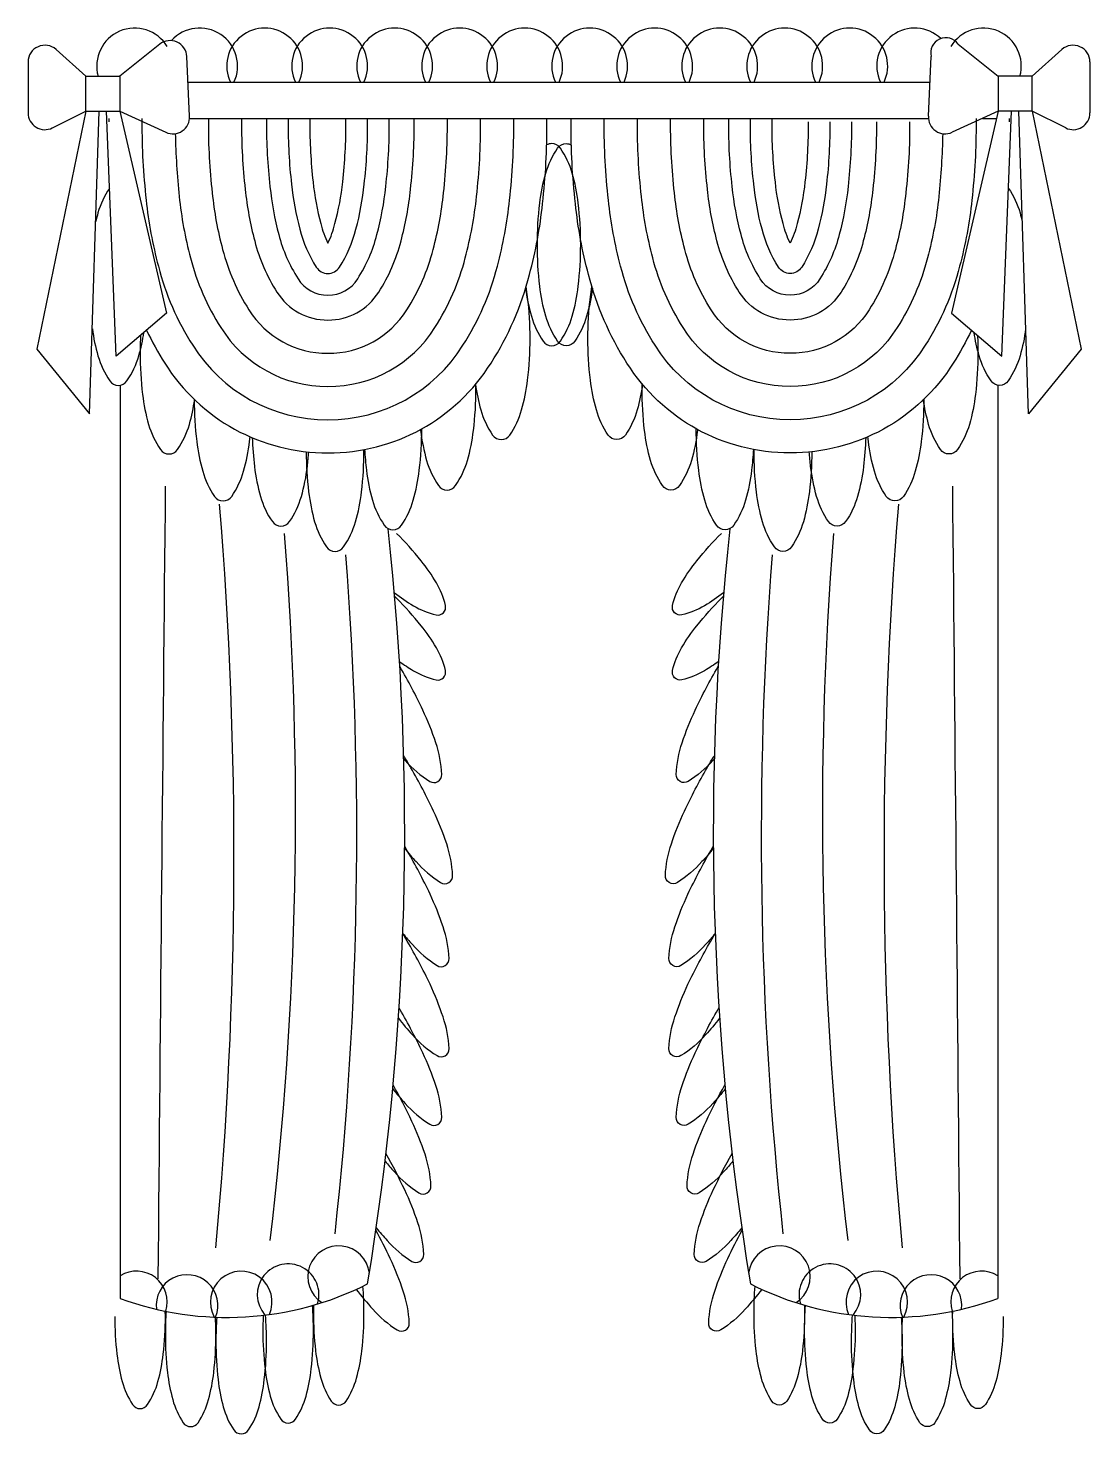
# Model space of a CAD drawing. Header units: metres. Extents: x 1903 to 2542, y 1597 to 2444.
import ezdxf

# ---------------------------------------------------------------- set-up
doc = ezdxf.new("R2010")
doc.units = ezdxf.units.M
for name, color, linetype in [('3', 3, 'Continuous'), ('4', 4, 'Continuous'), ('7', 7, 'Continuous')]:
    doc.layers.add(name, color=color, linetype=linetype)

msp = doc.modelspace()

# ---------------------------------------------------------------- linework, layer by layer
at = {"layer": '3'}
for points in [[(1971.17, 2387.07, 0.03), (1973.71, 2340.01, 0.04), (1981.05, 2300.19, 0.08), (2001.78, 2252.52, 0.26), (2083.15, 2207.72, 0.26), (2164.51, 2252.52, 0.08), (2185.24, 2300.19, 0.04), (2192.58, 2340.01, 0.03), (2195.13, 2387.07), (2195.12, 2389.25, 0.04)], [(1991.23, 2380.05, 0.02), (1993.6, 2342.17, 0.04), (2000.4, 2305.26, 0.08), (2018.68, 2263.21, 0.26), (2083.15, 2227.72, 0.26), (2147.61, 2263.21, 0.08), (2165.9, 2305.26, 0.04), (2172.7, 2342.17, 0.03), (2175.13, 2387.07), (2175.12, 2389.25, 0.04)], [(2011.17, 2387.07, 0.03), (2013.48, 2344.33, 0.04), (2019.75, 2310.33, 0.08), (2035.59, 2273.91, 0.26), (2083.15, 2247.72, 0.26), (2130.71, 2273.91, 0.08), (2146.55, 2310.33, 0.04), (2152.82, 2344.33, 0.03), (2155.13, 2387.07), (2155.12, 2389.25, 0.04)], [(2031.17, 2387.07, 0.03), (2033.36, 2346.49, 0.04), (2039.09, 2315.4, 0.08), (2052.49, 2284.6, 0.26), (2083.15, 2267.72, 0.26), (2113.81, 2284.6, 0.08), (2127.2, 2315.4, 0.04), (2132.93, 2346.49, 0.03), (2135.13, 2387.07), (2135.12, 2389.25, 0.04)], [(2046.17, 2387.07, 0.03), (2048.28, 2348.11, 0.04), (2053.6, 2319.2, 0.08), (2065.16, 2292.62, 0.26), (2083.15, 2282.72, 0.26), (2101.13, 2292.62, 0.08), (2112.69, 2319.2, 0.04), (2118.02, 2348.11, 0.03), (2120.13, 2387.07), (2120.12, 2389.25, 0.04)], [(2059.22, 2387.07, 0.03), (2061.25, 2349.51, 0.04), (2066.23, 2322.51, 0.08), (2076.19, 2299.6, 0.26), (2083.15, 2295.77, 0.26), (2090.1, 2299.6, 0.08), (2100.07, 2322.51, 0.04), (2105.05, 2349.51, 0.03), (2107.08, 2387.07), (2107.07, 2389.25, 0.04)], [(2473.58, 2387.07, -0.03), (2471.03, 2340.01, -0.04), (2463.69, 2300.19, -0.08), (2442.96, 2252.52, -0.26), (2361.6, 2207.72, -0.26), (2280.23, 2252.52, -0.08), (2259.5, 2300.19, -0.04), (2252.16, 2340.01, -0.03), (2249.62, 2387.07), (2249.62, 2389.25, -0.04)], [(2453.52, 2380.05, -0.02), (2451.15, 2342.17, -0.04), (2444.35, 2305.26, -0.08), (2426.06, 2263.21, -0.26), (2361.6, 2227.72, -0.26), (2297.13, 2263.21, -0.08), (2278.85, 2305.26, -0.04), (2272.05, 2342.17, -0.03), (2269.62, 2387.07), (2269.62, 2389.25, -0.04)], [(2433.58, 2387.07, -0.03), (2431.27, 2344.33, -0.04), (2425, 2310.33, -0.08), (2409.16, 2273.91, -0.26), (2361.6, 2247.72, -0.26), (2314.03, 2273.91, -0.08), (2298.19, 2310.33, -0.04), (2291.93, 2344.33, -0.03), (2289.62, 2387.07), (2289.62, 2389.25, -0.04)], [(2413.58, 2387.07, -0.03), (2411.38, 2346.49, -0.04), (2405.65, 2315.4, -0.08), (2392.26, 2284.6, -0.26), (2361.6, 2267.72, -0.26), (2330.94, 2284.6, -0.08), (2317.54, 2315.4, -0.04), (2311.81, 2346.49, -0.03), (2309.62, 2387.07), (2309.62, 2389.25, -0.04)], [(2398.58, 2387.07, -0.03), (2396.47, 2348.11, -0.04), (2391.14, 2319.2, -0.08), (2379.58, 2292.62, -0.26), (2361.6, 2282.72, -0.26), (2343.61, 2292.62, -0.08), (2332.05, 2319.2, -0.04), (2326.72, 2348.11, -0.03), (2324.62, 2387.07), (2324.62, 2389.25, -0.04)], [(2385.53, 2387.07, -0.03), (2383.49, 2349.51, -0.04), (2378.52, 2322.51, -0.08), (2368.55, 2299.6, -0.26), (2361.6, 2295.77, -0.26), (2354.64, 2299.6, -0.08), (2344.68, 2322.51, -0.04), (2339.7, 2349.51, -0.03), (2337.67, 2387.07), (2337.67, 2389.25, -0.04)], [(2372.47, 2387.07, -0.03), (2370.52, 2350.92, -0.04), (2365.89, 2325.82, -0.05), (2361.6, 2313.99, -0.05), (2357.3, 2325.82, -0.04), (2352.68, 2350.92, -0.03), (2350.72, 2387.07), (2350.73, 2389.25, -0.04)]]:
    msp.add_lwpolyline(points, format="xyb", dxfattribs=at)
for centre, radius, start, end in [((685971.8, -4398.25), 684018.11, 179.45, 179.49), ((-681527.05, -4398.25), 684018.11, 0.51, 0.55), ((-545.87, 1945.17), 2572.46, 354.73, 4.72), ((4990.61, 1945.17), 2572.46, 175.28, 185.27), ((-95.1, 1970.06), 2158.78, 353.17, 4.49), ((4539.84, 1970.06), 2158.78, 175.51, 186.83), ((-99.15, 1956.82), 2199.71, 353.75, 4.42), ((4543.9, 1956.82), 2199.71, 175.58, 186.25)]:
    msp.add_arc(centre, radius, start, end, dxfattribs=at)
at = {"layer": '4'}
for p, q in [((1998.93, 2410.99), (2445.82, 2410.99)), ((1958.03, 2228.47), (1958.03, 1678.38)), ((2486.72, 2228.47), (2486.72, 1678.38))]:
    msp.add_line(p, q, dxfattribs=at)
for points in [[(1973.94, 2261.65, 0.03), (1984.88, 2241.82, 0.26), (2083.15, 2187.72, 0.26), (2181.41, 2241.82, 0.08), (2204.59, 2295.12, 0.04), (2212.47, 2337.85, 0.03), (2215.13, 2387.07), (2215.12, 2389.25, 0.04)], [(2470.81, 2261.65, -0.03), (2459.86, 2241.82, -0.26), (2361.6, 2187.72, -0.26), (2263.33, 2241.82, -0.08), (2240.15, 2295.12, -0.04), (2232.28, 2337.85, -0.03), (2229.62, 2387.07), (2229.62, 2389.25, -0.04)], [(2100.27, 1683.8, 0.02), (2110.15, 1671.9, 0.07), (2124.97, 1659.37, 0.28), (2129.88, 1659.27, 0.28), (2132.2, 1663.59, 0.07), (2128.6, 1682.66, 0.03), (2120.75, 1702.37, 0.01), (2112.1, 1719.45, 0.02)]]:
    msp.add_lwpolyline(points, format="xyb", dxfattribs=at)
for centre, radius, start, end in [((458.3, 1959.53), 1671.13, 350.62, 6.27), ((3986.44, 1959.53), 1671.13, 173.73, 189.38), ((2022.55, 1854.2), 187.29, 249.85, 296.83), ((2422.2, 1854.2), 187.29, 243.17, 290.15)]:
    msp.add_arc(centre, radius, start, end, dxfattribs=at)
at = {"layer": '7'}
for p, q in [((1937.4, 2414.65), (1919.39, 2430.74)), ((1981.84, 2433.89), (1957.77, 2414.65)), ((2462.9, 2433.89), (2486.98, 2414.65)), ((2507.35, 2414.65), (2525.35, 2430.74)), ((1902.59, 2423.23), (1902.59, 2392.51)), ((1999.88, 2390.5), (1998.21, 2426.49)), ((2444.86, 2390.5), (2446.54, 2426.49)), ((2542.15, 2423.23), (2542.15, 2392.51)), ((1937.4, 2414.65), (1957.77, 2414.65)), ((1937.4, 2393.59), (1937.4, 2414.65)), ((1957.77, 2414.65), (1957.77, 2393.59)), ((2507.35, 2414.65), (2486.98, 2414.65)), ((2486.98, 2414.65), (2486.98, 2393.59)), ((2507.35, 2393.59), (2507.35, 2414.65)), ((1937.4, 2393.59), (1907.86, 2250.23)), ((1917.18, 2383.49), (1937.4, 2393.59)), ((1937.4, 2393.59), (1957.77, 2393.59)), ((1939.65, 2211.24), (1945.43, 2393.59)), ((1955.54, 2245.9), (1949.76, 2393.59)), ((1957.77, 2393.59), (1985.89, 2271.89)), ((1957.77, 2393.59), (1985.62, 2380.86)), ((1999.86, 2389.25), (2444.88, 2389.25)), ((2486.98, 2393.59), (2458.86, 2271.89)), ((2486.98, 2393.59), (2459.13, 2380.86)), ((2477.47, 2389.25), (2485.97, 2389.25)), ((2507.35, 2393.59), (2486.98, 2393.59)), ((2489.2, 2245.9), (2494.98, 2393.59)), ((2505.1, 2211.24), (2499.32, 2393.59)), ((2507.35, 2393.59), (2536.89, 2250.23)), ((2527.57, 2383.49), (2507.35, 2393.59)), ((1985.89, 2271.89), (1955.54, 2245.9)), ((2458.86, 2271.89), (2489.2, 2245.9)), ((1907.86, 2250.23), (1939.65, 2211.24)), ((2536.89, 2250.23), (2505.1, 2211.24))]:
    msp.add_line(p, q, dxfattribs=at)
for points in [[(1951.17, 2389.25), (1951.17, 2387.07, 0.03)], [(1971.17, 2389.25), (1971.17, 2387.07, 0.03)], [(2011.17, 2389.25), (2011.17, 2387.07, 0.03)], [(2031.17, 2389.25), (2031.17, 2387.07, 0.03)], [(2046.17, 2389.25), (2046.17, 2387.07, 0.03)], [(2059.23, 2389.25), (2059.22, 2387.07, 0.03)], [(2072.27, 2387.07, 0.03), (2074.23, 2350.92, 0.04), (2078.85, 2325.82, 0.05), (2083.15, 2313.99, 0.05), (2087.44, 2325.82, 0.04), (2092.07, 2350.92, 0.03), (2094.03, 2387.07), (2094.02, 2389.25, 0.04)], [(2072.28, 2389.25), (2072.27, 2387.07, 0.03)], [(2473.57, 2389.25), (2473.58, 2387.07, -0.03)], [(2493.57, 2389.25), (2493.58, 2387.07, -0.03)], [(2202.25, 2286.93, 0.04), (2205.72, 2270.12, 0.08), (2212.86, 2255, 0.25), (2218.02, 2252.29, 0.25), (2223.19, 2255, 0.08), (2230.33, 2270.12, 0.04), (2233.95, 2288.15, 0.03), (2235.43, 2313.16, 0.03), (2233.95, 2338.17, 0.04), (2230.33, 2356.2, 0.08), (2223.19, 2371.32, 0.25), (2218.02, 2374.03, 0.13), (2214.92, 2373.21, 0.08)], [(2242.5, 2286.93, -0.04), (2239.03, 2270.12, -0.08), (2231.89, 2255, -0.25), (2226.72, 2252.29, -0.25), (2221.56, 2255, -0.08), (2214.42, 2270.12, -0.04), (2210.8, 2288.15, -0.03), (2209.32, 2313.16, -0.03), (2210.8, 2338.17, -0.04), (2214.42, 2356.2, -0.08), (2221.56, 2371.32, -0.25), (2226.72, 2374.03, -0.13), (2229.83, 2373.21, -0.08)], [(1951.59, 2347.07, 0.08), (1944.67, 2332.29, 0.01), (1943.32, 2327.12, 0.03)], [(2493.16, 2347.07, -0.08), (2500.08, 2332.29, -0.01), (2501.42, 2327.12, -0.03)], [(2171.99, 2228.97, 0.03), (2175.26, 2213.6, 0.08), (2182.4, 2198.48, 0.25), (2187.57, 2195.77, 0.25), (2192.73, 2198.48, 0.08), (2199.87, 2213.6, 0.04), (2203.49, 2231.63, 0.03), (2204.97, 2256.64, 0.03), (2203.49, 2281.64, 0.01), (2202.57, 2287.97, 0.08)], [(2272.76, 2228.97, -0.03), (2269.48, 2213.6, -0.08), (2262.34, 2198.48, -0.25), (2257.18, 2195.77, -0.25), (2252.01, 2198.48, -0.08), (2244.87, 2213.6, -0.04), (2241.25, 2231.63, -0.03), (2239.78, 2256.64, -0.03), (2241.25, 2281.64, -0.01), (2242.18, 2287.97, -0.08)], [(1941.27, 2262.46, 0.04), (1944.67, 2246.2, 0.08), (1951.81, 2231.09, 0.25), (1956.98, 2228.38, 0.25), (1962.14, 2231.09, 0.08), (1969.28, 2246.2, 0.03), (1972.37, 2260.31, 0.03)], [(2503.47, 2262.46, -0.04), (2500.08, 2246.2, -0.08), (2492.93, 2231.09, -0.25), (2487.77, 2228.38, -0.25), (2482.6, 2231.09, -0.08), (2475.46, 2246.2, -0.03), (2472.38, 2260.31, -0.03)], [(1970.29, 2258.53, 0.01), (1970.03, 2247.94, 0.03)], [(2474.45, 2258.53, -0.01), (2474.72, 2247.94, -0.03)], [(1970.03, 2247.94, 0.03), (1971.5, 2222.94, 0.04), (1975.13, 2204.9, 0.08), (1982.27, 2189.78, 0.25), (1987.43, 2187.07, 0.25), (1992.6, 2189.78, 0.08), (1999.74, 2204.9, 0.03), (2002.94, 2219.8, 0.03)], [(2474.72, 2247.94, -0.03), (2473.24, 2222.94, -0.04), (2469.62, 2204.9, -0.08), (2462.48, 2189.78, -0.25), (2457.31, 2187.07, -0.25), (2452.15, 2189.78, -0.08), (2445.01, 2204.9, -0.03), (2441.8, 2219.8, -0.03)], [(2138.92, 2201.96), (2139.01, 2201.2, 0.04), (2142.63, 2183.16, 0.08), (2149.77, 2168.04, 0.25), (2154.94, 2165.33, 0.25), (2160.1, 2168.04, 0.08), (2167.24, 2183.16, 0.04), (2170.86, 2201.2, 0.03), (2172.34, 2226.2), (2172.32, 2229.36, 0.04)], [(2305.83, 2201.96), (2305.74, 2201.2, -0.04), (2302.12, 2183.16, -0.08), (2294.97, 2168.04, -0.25), (2289.81, 2165.33, -0.25), (2284.65, 2168.04, -0.08), (2277.5, 2183.16, -0.04), (2273.88, 2201.2, -0.03), (2272.41, 2226.2), (2272.43, 2229.36, -0.04)], [(2002.66, 2220.07), (2002.66, 2219.68, 0.03)], [(2002.66, 2219.68, 0.03), (2004.14, 2194.67, 0.04), (2007.76, 2176.64, 0.08), (2014.9, 2161.52, 0.25), (2020.06, 2158.81, 0.25), (2025.23, 2161.52, 0.08), (2032.37, 2176.64, 0.04), (2035.99, 2194.67), (2036.31, 2197.57, 0.03)], [(2442.09, 2219.68, -0.03), (2440.61, 2194.67, -0.04), (2436.99, 2176.64, -0.08), (2429.85, 2161.52, -0.25), (2424.68, 2158.81, -0.25), (2419.52, 2161.52, -0.08), (2412.38, 2176.64, -0.04), (2408.76, 2194.67), (2408.43, 2197.57, -0.03)], [(2442.09, 2220.07), (2442.09, 2219.68, -0.03)], [(2105.27, 2189.84, 0.01), (2106.38, 2177.28, 0.04), (2110, 2159.25, 0.08), (2117.14, 2144.13, 0.25), (2122.31, 2141.42, 0.25), (2127.47, 2144.13, 0.08), (2134.61, 2159.25, 0.04), (2138.23, 2177.28, 0.03), (2139.71, 2202.29), (2139.71, 2202.4, 0.04)], [(2339.48, 2189.84, -0.01), (2338.37, 2177.28, -0.04), (2334.75, 2159.25, -0.08), (2327.6, 2144.13, -0.25), (2322.44, 2141.42, -0.25), (2317.28, 2144.13, -0.08), (2310.13, 2159.25, -0.04), (2306.51, 2177.28, -0.03), (2305.04, 2202.29), (2305.04, 2202.4, -0.04)], [(2037.6, 2197.01, 0.02), (2038.94, 2179.46, 0.04), (2042.56, 2161.42, 0.08), (2049.7, 2146.3, 0.25), (2054.87, 2143.59, 0.25), (2060.03, 2146.3, 0.08), (2067.17, 2161.42, 0.04), (2070.8, 2179.46, 0.01), (2071.66, 2188.29, 0.03)], [(2407.15, 2197.01, -0.02), (2405.8, 2179.46, -0.04), (2402.18, 2161.42, -0.08), (2395.04, 2146.3, -0.25), (2389.88, 2143.59, -0.25), (2384.71, 2146.3, -0.08), (2377.57, 2161.42, -0.04), (2373.95, 2179.46, -0.01), (2373.09, 2188.29, -0.03)], [(2070.1, 2188.45, 0.03), (2071.57, 2164.24, 0.04), (2075.19, 2146.2, 0.08), (2082.33, 2131.09, 0.25), (2087.5, 2128.38, 0.25), (2092.66, 2131.09, 0.08), (2099.81, 2146.2, 0.04), (2103.43, 2164.24, 0.03), (2104.9, 2189.25), (2104.9, 2189.77, 0.04)], [(2374.65, 2188.45, -0.03), (2373.17, 2164.24, -0.04), (2369.55, 2146.2, -0.08), (2362.41, 2131.09, -0.25), (2357.25, 2128.38, -0.25), (2352.08, 2131.09, -0.08), (2344.94, 2146.2, -0.04), (2341.32, 2164.24, -0.03), (2339.84, 2189.25), (2339.84, 2189.77, -0.04)], [(2123.23, 2103.39, 0.03), (2134.66, 2095.64, 0.08), (2148.31, 2090.15, 0.26), (2152.72, 2091.41, 0.26), (2153.98, 2095.81, 0.08), (2148.51, 2109.47, 0.04), (2139.3, 2122.76, 0.03), (2124.48, 2139.25, 0.03)], [(2321.51, 2103.39, -0.03), (2310.08, 2095.64, -0.08), (2296.43, 2090.15, -0.26), (2292.02, 2091.41, -0.26), (2290.76, 2095.81, -0.08), (2296.24, 2109.47, -0.04), (2305.45, 2122.76, -0.03), (2320.27, 2139.25, -0.03)], [(2124.48, 2100.12), (2123.42, 2101.17, 0.04)], [(2320.27, 2100.12), (2321.32, 2101.17, -0.04)], [(2126.29, 2061.98, 0.02), (2134.66, 2056.51, 0.08), (2148.31, 2051.02, 0.26), (2152.72, 2052.28, 0.26), (2153.98, 2056.68, 0.08), (2148.51, 2070.34, 0.04), (2139.3, 2083.63, 0.03), (2124.48, 2100.12, 0.03)], [(2318.45, 2061.98, -0.02), (2310.08, 2056.51, -0.08), (2296.43, 2051.02, -0.26), (2292.02, 2052.28, -0.26), (2290.76, 2056.68, -0.08), (2296.24, 2070.34, -0.04), (2305.45, 2083.63, -0.03), (2320.27, 2100.12, -0.03)], [(2126.66, 2058.81), (2126.47, 2059.14, 0.03)], [(2128.86, 2003.29), (2129.72, 2002.34, 0.07), (2144.55, 1989.81, 0.28), (2149.45, 1989.7, 0.28), (2151.78, 1994.02, 0.07), (2148.18, 2013.1, 0.03), (2140.33, 2032.81, 0.02), (2126.66, 2058.81, 0.02)], [(2315.88, 2003.29), (2315.02, 2002.34, -0.07), (2300.2, 1989.81, -0.28), (2295.29, 1989.7, -0.28), (2292.96, 1994.02, -0.07), (2296.56, 2013.1, -0.03), (2304.42, 2032.81, -0.02), (2318.09, 2058.81, -0.02)], [(2318.09, 2058.81), (2318.28, 2059.14, -0.03)], [(2133.18, 1997.94, 0.01), (2128.81, 2005.22, 0.03)], [(2311.56, 1997.94, -0.01), (2315.93, 2005.22, -0.03)], [(2129.41, 1949.48, 0.02), (2136.25, 1941.47, 0.07), (2151.08, 1928.94, 0.28), (2155.98, 1928.83, 0.28), (2158.31, 1933.15, 0.07), (2154.71, 1952.23, 0.03), (2146.85, 1971.94, 0.02), (2133.18, 1997.94, 0.02)], [(2315.34, 1949.48, -0.02), (2308.5, 1941.47, -0.07), (2293.67, 1928.94, -0.28), (2288.77, 1928.83, -0.28), (2286.44, 1933.15, -0.07), (2290.04, 1952.23, -0.03), (2297.89, 1971.94, -0.02), (2311.56, 1997.94, -0.02)], [(2128.31, 1898.15, 0.01), (2134.08, 1891.47, 0.07), (2148.9, 1878.94, 0.28), (2153.8, 1878.83, 0.28), (2156.13, 1883.15, 0.07), (2152.53, 1902.23, 0.03), (2144.68, 1921.94, 0.02), (2131.01, 1947.94, 0.02)], [(2131.01, 1947.94), (2129.41, 1950.65, 0.03)], [(2316.44, 1898.15, -0.01), (2310.67, 1891.47, -0.07), (2295.85, 1878.94, -0.28), (2290.94, 1878.83, -0.28), (2288.61, 1883.15, -0.07), (2292.21, 1902.23, -0.03), (2300.07, 1921.94, -0.02), (2313.74, 1947.94, -0.02)], [(2313.74, 1947.94), (2315.33, 1950.65, -0.03)], [(2131.01, 1893.59), (2128.31, 1898.14, 0.03)], [(2313.74, 1893.59), (2316.44, 1898.14, -0.03)], [(2125.65, 1847.13, 0.02), (2134.08, 1837.12, 0.07), (2148.9, 1824.59, 0.28), (2153.8, 1824.49, 0.28), (2156.13, 1828.81, 0.07), (2152.53, 1847.88, 0.03), (2144.68, 1867.59, 0.02), (2131.01, 1893.59, 0.02)], [(2319.09, 1847.13, -0.02), (2310.67, 1837.12, -0.07), (2295.85, 1824.59, -0.28), (2290.94, 1824.49, -0.28), (2288.61, 1828.81, -0.07), (2292.21, 1847.88, -0.03), (2300.07, 1867.59, -0.02), (2313.74, 1893.59, -0.02)], [(2122.24, 1804.63, 0.02), (2129.72, 1795.81, 0.07), (2144.55, 1783.28, 0.28), (2149.45, 1783.18, 0.28), (2151.78, 1787.5, 0.07), (2148.18, 1806.58, 0.03), (2140.33, 1826.28, 0.02), (2126.66, 1852.29, 0.02)], [(2126.66, 1852.29), (2126.06, 1853.31, 0.03)], [(2322.5, 1804.63, -0.02), (2315.02, 1795.81, -0.07), (2300.2, 1783.28, -0.28), (2295.29, 1783.18, -0.28), (2292.96, 1787.5, -0.07), (2296.56, 1806.58, -0.03), (2304.42, 1826.28, -0.02), (2318.09, 1852.29, -0.02)], [(2318.09, 1852.29), (2318.69, 1853.31, -0.03)], [(2117.6, 1760.99, 0.01), (2123.2, 1754.51, 0.07), (2138.02, 1741.98, 0.28), (2142.93, 1741.88, 0.28), (2145.26, 1746.2, 0.07), (2141.66, 1765.27, 0.03), (2133.8, 1784.98, 0.02), (2122.46, 1806.93, 0.02)], [(2327.14, 1760.99, -0.01), (2321.55, 1754.51, -0.07), (2306.72, 1741.98, -0.28), (2301.82, 1741.88, -0.28), (2299.49, 1746.2, -0.07), (2303.09, 1765.27, -0.03), (2310.95, 1784.98, -0.02), (2322.29, 1806.93, -0.02)], [(2112.3, 1720.85, 0.01), (2118.85, 1713.21, 0.07), (2133.67, 1700.68, 0.28), (2138.58, 1700.57, 0.28), (2140.9, 1704.89, 0.07), (2137.31, 1723.97, 0.03), (2129.45, 1743.68, 0.02), (2118.14, 1765.56, 0.02)], [(2332.44, 1720.85, -0.01), (2325.9, 1713.21, -0.07), (2311.07, 1700.68, -0.28), (2306.17, 1700.57, -0.28), (2303.84, 1704.89, -0.07), (2307.44, 1723.97, -0.03), (2315.3, 1743.68, -0.02), (2326.6, 1765.56, -0.02)], [(2344.47, 1683.8, -0.02), (2334.6, 1671.9, -0.07), (2319.77, 1659.37, -0.28), (2314.87, 1659.27, -0.28), (2312.54, 1663.59, -0.07), (2316.14, 1682.66, -0.03), (2324, 1702.37, -0.01), (2332.64, 1719.45, -0.02)], [(2074.45, 1669.68, 0.03), (2075.74, 1646.84, 0.04), (2078.91, 1630.39, 0.08), (2085.2, 1616.52, 0.25), (2089.67, 1614.12, 0.25), (2094.15, 1616.52, 0.08), (2100.44, 1630.39, 0.04), (2103.61, 1646.84, 0.03), (2104.9, 1669.68, 0.02), (2104.27, 1685.68, 0.04)], [(2370.3, 1669.68, -0.03), (2369.01, 1646.84, -0.04), (2365.84, 1630.39, -0.08), (2359.54, 1616.52, -0.25), (2355.07, 1614.12, -0.25), (2350.6, 1616.52, -0.08), (2344.3, 1630.39, -0.04), (2341.14, 1646.84, -0.03), (2339.84, 1669.68, -0.02), (2340.48, 1685.68, -0.04)], [(1954.8, 1667.51, 0.03), (1956.09, 1644.67, 0.04), (1959.26, 1628.22, 0.08), (1965.56, 1614.35, 0.25), (1970.03, 1611.95, 0.25), (1974.5, 1614.35, 0.08), (1980.8, 1628.22, 0.04), (1983.96, 1644.67, 0.03), (1985.26, 1667.51), (1985.23, 1670.67, 0.04)], [(1985.74, 1670.57, 0.02), (1985.26, 1656.64, 0.03)], [(2043.99, 1658.81, 0.03), (2045.28, 1635.97, 0.04), (2048.45, 1619.52, 0.08), (2054.75, 1605.65, 0.25), (2059.22, 1603.25, 0.25), (2063.69, 1605.65, 0.08), (2069.99, 1619.52, 0.04), (2073.15, 1635.97, 0.03), (2074.45, 1658.81, 0.02), (2073.87, 1674.08, 0.04)], [(2074.5, 1674.26, 0.01), (2074.45, 1669.68, 0.03)], [(2370.25, 1674.26, -0.01), (2370.3, 1669.68, -0.03)], [(2400.75, 1658.81, -0.03), (2399.46, 1635.97, -0.04), (2396.29, 1619.52, -0.08), (2390, 1605.65, -0.25), (2385.53, 1603.25, -0.25), (2381.05, 1605.65, -0.08), (2374.76, 1619.52, -0.04), (2371.59, 1635.97, -0.03), (2370.3, 1658.81, -0.02), (2370.88, 1674.08, -0.04)], [(2459.01, 1670.57, -0.02), (2459.49, 1656.64, -0.03)], [(2489.94, 1667.51, -0.03), (2488.65, 1644.67, -0.04), (2485.48, 1628.22, -0.08), (2479.19, 1614.35, -0.25), (2474.72, 1611.95, -0.25), (2470.24, 1614.35, -0.08), (2463.95, 1628.22, -0.04), (2460.78, 1644.67, -0.03), (2459.49, 1667.51), (2459.51, 1670.67, -0.04)], [(1985.26, 1656.64, 0.03), (1986.55, 1633.8, 0.04), (1989.72, 1617.35, 0.08), (1996.01, 1603.48, 0.25), (2000.48, 1601.08, 0.25), (2004.96, 1603.48, 0.08), (2011.25, 1617.35, 0.04), (2014.42, 1633.8, 0.03), (2015.71, 1656.64, 0.01), (2015.44, 1667.05, 0.04)], [(2015.71, 1652.29, 0.03), (2017, 1629.45, 0.04), (2020.17, 1613, 0.08), (2026.47, 1599.13, 0.25), (2030.94, 1596.73, 0.25), (2035.41, 1599.13, 0.08), (2041.71, 1613, 0.04), (2044.87, 1629.45, 0.03), (2046.17, 1652.29, 0.02), (2045.53, 1668.33, 0.04)], [(2016.25, 1667.02, 0.02), (2015.71, 1652.29, 0.03)], [(2044.21, 1668.17, 0.01), (2043.99, 1658.81, 0.03)], [(2429.03, 1652.29, -0.03), (2427.74, 1629.45, -0.04), (2424.57, 1613, -0.08), (2418.28, 1599.13, -0.25), (2413.81, 1596.73, -0.25), (2409.33, 1599.13, -0.08), (2403.04, 1613, -0.04), (2399.87, 1629.45, -0.03), (2398.58, 1652.29, -0.02), (2399.21, 1668.33, -0.04)], [(2400.54, 1668.17, -0.01), (2400.75, 1658.81, -0.03)], [(2428.5, 1667.02, -0.02), (2429.03, 1652.29, -0.03)], [(2459.49, 1656.64, -0.03), (2458.2, 1633.8, -0.04), (2455.03, 1617.35, -0.08), (2448.74, 1603.48, -0.25), (2444.26, 1601.08, -0.25), (2439.79, 1603.48, -0.08), (2433.49, 1617.35, -0.04), (2430.33, 1633.8, -0.03), (2429.03, 1656.64, -0.01), (2429.3, 1667.05, -0.04)]]:
    msp.add_lwpolyline(points, format="xyb", dxfattribs=at)
for centre, radius, start, end in [((1966.77, 2420.76), 22.86, 31.08, 195.51), ((2005.92, 2420.76), 22.86, 334.69, 137.97), ((2045.08, 2420.76), 22.86, 334.69, 205.31), ((2084.24, 2420.76), 22.86, 334.69, 205.31), ((2123.39, 2420.76), 22.86, 334.69, 205.31), ((2162.55, 2420.76), 22.86, 334.69, 205.31), ((2201.71, 2420.76), 22.86, 334.69, 205.31), ((2240.86, 2420.76), 22.86, 334.69, 205.31), ((2280.02, 2420.76), 22.86, 334.69, 205.31), ((2319.18, 2420.76), 22.86, 334.69, 205.31), ((2358.33, 2420.76), 22.86, 334.69, 205.31), ((2397.49, 2420.76), 22.86, 334.69, 205.31), ((2436.65, 2420.76), 22.86, 46.34, 205.31), ((2477.98, 2420.76), 22.86, 344.49, 148.92), ((1912.67, 2423.23), 10.08, 48.2, 180), ((1988.14, 2426.02), 10.08, 2.66, 128.64), ((2455.41, 2428.66), 9.14, 34.93, 193.77), ((2532.07, 2423.23), 10.08, 0, 131.8), ((1912.67, 2392.51), 10.08, 180, 296.55), ((1989.81, 2390.03), 10.08, 245.43, 2.66), ((2454.93, 2390.03), 10.08, 177.34, 294.57), ((2532.07, 2392.51), 10.08, 243.45, 0), ((2089.67, 1691.42), 18.58, 6.6, 237.14), ((2355.07, 1691.42), 18.58, 302.86, 173.4), ((1967.85, 1676.2), 18.58, 342.45, 121.92), ((2030.94, 1676.2), 18.58, 335.98, 209.42), ((2059.22, 1680.55), 18.58, 342.58, 221.27), ((2385.53, 1680.55), 18.58, 318.73, 197.42), ((2413.81, 1676.2), 18.58, 330.58, 204.02), ((2476.89, 1676.2), 18.58, 58.08, 197.55), ((1998.31, 1674.03), 18.58, 337.92, 186.75), ((2446.44, 1674.03), 18.58, 353.25, 202.08)]:
    msp.add_arc(centre, radius, start, end, dxfattribs=at)

doc.saveas('drawing.dxf')
